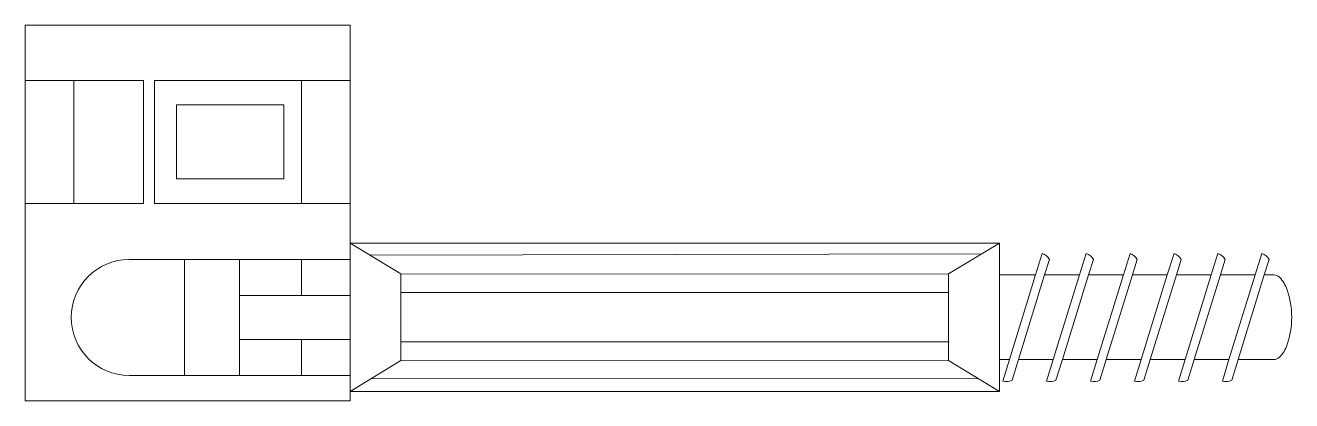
# Model space of a CAD drawing. Header units: centimetres. Extents: x -2268 to 1812, y -1681 to 1458.
# Drawn here: x 1409.062 to 1412.962, y -1398.776 to -1397.619 of the extents above; entities that cross this region are included whole.
import ezdxf

# ---------------------------------------------------------------- set-up
doc = ezdxf.new("R2010")
doc.units = ezdxf.units.CM
for name, color, linetype, lineweight in [('0_Num_Penna__6', 6, 'Continuous', 18), ('A-FURN_Num_Penna__252_Num_Penna__252_Num_Penna__3_Num_Penna__252_Num_Penna__252_Num_Penna__252_Num_Penna__252_Num_Penna__252_Num_Penna__252_Num_Penna__252_Num_Penna__252_Num_Penna__252_Num_Penna__252_Num_Penna__252_Num_Penna__5', 5, 'Continuous', 18), ('A-FURN_Num_Penna__252_Num_Penna__252_Num_Penna__3_Num_Penna__252_Num_Penna__252_Num_Penna__252_Num_Penna__252_Num_Penna__252_Num_Penna__252_Num_Penna__252_Num_Penna__252_Num_Penna__252_Num_Penna__252_Num_Penna__252_Num_Penna__6', 6, 'Continuous', 18), ('PDF16_Geometry_Num_Penna__6_Num_Penna__6_Num_Penna__6_Num_Penna__6_Num_Penna__6_Num_Penna__6_Num_Penna__6_Num_Penna__6_Num_Penna__6_Num_Penna__6_Num_Penna__6_Num_Penna__6_Num_Penna__6_Num_Penna__6', 6, 'Continuous', 18), ('PDF2_Geometry_Num_Penna__7_Num_Penna__7_Num_Penna__7_Num_Penna__7_Num_Penna__7_Num_Penna__7_Num_Penna__7_Num_Penna__6', 6, 'Continuous', 18), ('VITE_Num_Penna__5', 5, 'Continuous', 18), ('VITE_Num_Penna__6', 6, 'Continuous', 18)]:
    doc.layers.add(name, color=color, linetype=linetype, lineweight=lineweight)

msp = doc.modelspace()

# ---------------------------------------------------------------- linework, layer by layer
at = {"layer": '0_Num_Penna__6', "color": 6, "linetype": 'Continuous', "lineweight": 18}
for p, q in [((1409.0621, -1398.7759), (1409.0621, -1397.6185)), ((1410.0621, -1398.7759), (1410.0621, -1397.6185)), ((1412.0621, -1398.29), (1410.0621, -1398.29)), ((1410.0621, -1398.7759), (1409.0621, -1398.7759))]:
    msp.add_line(p, q, dxfattribs=at)
at = {"layer": 'A-FURN_Num_Penna__252_Num_Penna__252_Num_Penna__3_Num_Penna__252_Num_Penna__252_Num_Penna__252_Num_Penna__252_Num_Penna__252_Num_Penna__252_Num_Penna__252_Num_Penna__252_Num_Penna__252_Num_Penna__252_Num_Penna__252_Num_Penna__5', "color": 5, "linetype": 'Continuous', "lineweight": 18}
for p, q in [((1410.219, -1398.3852), (1410.219, -1398.6522)), ((1411.9053, -1398.3852), (1411.9053, -1398.6522)), ((1412.0927, -1398.649), (1412.1734, -1398.3883)), ((1412.2013, -1398.3883), (1412.1207, -1398.649)), ((1412.228, -1398.649), (1412.3087, -1398.3883)), ((1412.3366, -1398.3883), (1412.256, -1398.649)), ((1412.3632, -1398.649), (1412.4439, -1398.3883)), ((1412.4719, -1398.3883), (1412.3913, -1398.649)), ((1412.4985, -1398.649), (1412.5792, -1398.3883)), ((1412.6072, -1398.3883), (1412.5266, -1398.649)), ((1412.6338, -1398.649), (1412.7145, -1398.3883)), ((1412.7425, -1398.3883), (1412.6619, -1398.649)), ((1412.7691, -1398.649), (1412.8498, -1398.3883)), ((1412.8778, -1398.3883), (1412.7971, -1398.649))]:
    msp.add_line(p, q, dxfattribs=at)
at = {"layer": 'A-FURN_Num_Penna__252_Num_Penna__252_Num_Penna__3_Num_Penna__252_Num_Penna__252_Num_Penna__252_Num_Penna__252_Num_Penna__252_Num_Penna__252_Num_Penna__252_Num_Penna__252_Num_Penna__252_Num_Penna__252_Num_Penna__252_Num_Penna__6', "color": 6, "linetype": 'Continuous', "lineweight": 18}
for p, q in [((1412.1734, -1398.3883), (1412.1939, -1398.322)), ((1412.2162, -1398.3404), (1412.2013, -1398.3883)), ((1412.3087, -1398.3883), (1412.3292, -1398.322)), ((1412.3514, -1398.3404), (1412.3366, -1398.3883)), ((1412.4439, -1398.3883), (1412.4645, -1398.322)), ((1412.4867, -1398.3404), (1412.4719, -1398.3883)), ((1412.5792, -1398.3883), (1412.5998, -1398.322)), ((1412.622, -1398.3404), (1412.6072, -1398.3883)), ((1412.7145, -1398.3883), (1412.7351, -1398.322)), ((1412.7573, -1398.3404), (1412.7425, -1398.3883)), ((1412.8498, -1398.3883), (1412.8704, -1398.3219)), ((1412.8926, -1398.3404), (1412.8778, -1398.3883)), ((1412.0721, -1398.7153), (1412.0927, -1398.649)), ((1412.1207, -1398.649), (1412.101, -1398.7126)), ((1412.2074, -1398.7153), (1412.228, -1398.649)), ((1412.256, -1398.649), (1412.2363, -1398.7126)), ((1412.3427, -1398.7153), (1412.3632, -1398.649)), ((1412.3913, -1398.649), (1412.3716, -1398.7126)), ((1412.478, -1398.7153), (1412.4985, -1398.649)), ((1412.5266, -1398.649), (1412.5069, -1398.7126)), ((1412.6133, -1398.7153), (1412.6338, -1398.649)), ((1412.6619, -1398.649), (1412.6422, -1398.7126)), ((1412.7486, -1398.7153), (1412.7691, -1398.649)), ((1412.7971, -1398.649), (1412.7775, -1398.7126))]:
    msp.add_line(p, q, dxfattribs=at)
at = {"layer": 'PDF16_Geometry_Num_Penna__6_Num_Penna__6_Num_Penna__6_Num_Penna__6_Num_Penna__6_Num_Penna__6_Num_Penna__6_Num_Penna__6_Num_Penna__6_Num_Penna__6_Num_Penna__6_Num_Penna__6_Num_Penna__6_Num_Penna__6', "color": 6, "linetype": 'Continuous', "lineweight": 18}
msp.add_line((1412.0621, -1398.29), (1412.0621, -1398.7471), dxfattribs=at)
at = {"layer": 'PDF2_Geometry_Num_Penna__7_Num_Penna__7_Num_Penna__7_Num_Penna__7_Num_Penna__7_Num_Penna__7_Num_Penna__7_Num_Penna__6', "color": 6, "linetype": 'Continuous', "lineweight": 18, "flags": 128}
for points in [[(1412.1939, -1398.322, -0.19894), (1412.2162, -1398.3404)], [(1412.3292, -1398.322, -0.199007), (1412.3514, -1398.3404)], [(1412.4645, -1398.322, -0.198898), (1412.4867, -1398.3404)], [(1412.5998, -1398.322, -0.198954), (1412.622, -1398.3404)], [(1412.7351, -1398.322, -0.19894), (1412.7573, -1398.3404)], [(1412.8704, -1398.3219, -0.199007), (1412.8926, -1398.3404)], [(1412.8778, -1398.3883), (1412.9075, -1398.3883, -0.19953), (1412.9244, -1398.3953, -0.116877), (1412.9484, -1398.4341, -0.162888), (1412.9484, -1398.603, -0.116832), (1412.9244, -1398.642, -0.198418), (1412.9075, -1398.649), (1412.7971, -1398.649)], [(1412.101, -1398.7126, -0.199281), (1412.0721, -1398.7153)], [(1412.2363, -1398.7126, -0.198716), (1412.2074, -1398.7153)], [(1412.3716, -1398.7126, -0.199628), (1412.3427, -1398.7153)], [(1412.5069, -1398.7126, -0.198514), (1412.478, -1398.7153)], [(1412.6422, -1398.7126, -0.199281), (1412.6133, -1398.7153)], [(1412.7775, -1398.7126, -0.198716), (1412.7486, -1398.7153)]]:
    msp.add_lwpolyline(points, format="xyb", dxfattribs=at)
for points in [[(1412.0621, -1398.3883), (1412.1734, -1398.3883)], [(1412.2013, -1398.3883), (1412.3087, -1398.3883)], [(1412.3366, -1398.3883), (1412.4439, -1398.3883)], [(1412.4719, -1398.3883), (1412.5792, -1398.3883)], [(1412.6072, -1398.3883), (1412.7145, -1398.3883)], [(1412.7425, -1398.3883), (1412.8498, -1398.3883)], [(1412.0927, -1398.649), (1412.0621, -1398.649)], [(1412.228, -1398.649), (1412.1207, -1398.649)], [(1412.3632, -1398.649), (1412.256, -1398.649)], [(1412.4985, -1398.649), (1412.3913, -1398.649)], [(1412.6338, -1398.649), (1412.5266, -1398.649)], [(1412.7691, -1398.649), (1412.6619, -1398.649)]]:
    msp.add_lwpolyline(points, dxfattribs=at)
at = {"layer": 'VITE_Num_Penna__5', "color": 5, "linetype": 'Continuous', "lineweight": 18}
for p, q in [((1410.0621, -1397.6185), (1409.0621, -1397.6185)), ((1409.4261, -1397.7885), (1409.0621, -1397.7885)), ((1409.2118, -1397.7885), (1409.2118, -1398.1678)), ((1409.4261, -1398.1678), (1409.4261, -1397.7885)), ((1409.4601, -1398.1678), (1409.4601, -1397.7885)), ((1410.0621, -1397.7885), (1409.4601, -1397.7885)), ((1409.9125, -1397.7885), (1409.9125, -1398.1678)), ((1409.5281, -1397.8642), (1409.5281, -1398.0921)), ((1409.8581, -1397.8642), (1409.5281, -1397.8642)), ((1409.8581, -1397.8642), (1409.8581, -1398.0921)), ((1409.8581, -1398.0921), (1409.5281, -1398.0921)), ((1409.4261, -1398.1678), (1409.0621, -1398.1678)), ((1410.0621, -1398.1678), (1409.4601, -1398.1678)), ((1410.0621, -1398.29), (1410.0621, -1398.7471)), ((1410.219, -1398.3852), (1410.0621, -1398.29)), ((1411.9053, -1398.3852), (1412.0621, -1398.29)), ((1410.0621, -1398.3405), (1409.3819, -1398.3405)), ((1409.5519, -1398.6977), (1409.5519, -1398.3405)), ((1409.5519, -1398.3405), (1409.722, -1398.3405)), ((1409.722, -1398.3405), (1409.722, -1398.6977)), ((1409.9125, -1398.3405), (1409.9125, -1398.4511)), ((1410.1228, -1398.3268), (1412.0075, -1398.3232)), ((1410.219, -1398.3853), (1411.9053, -1398.3852)), ((1412.0621, -1398.3883), (1412.0621, -1398.649)), ((1409.722, -1398.4511), (1410.0621, -1398.4511)), ((1411.9053, -1398.4424), (1410.219, -1398.4424)), ((1409.722, -1398.5871), (1410.0621, -1398.5871)), ((1409.9125, -1398.5871), (1409.9125, -1398.6977)), ((1410.219, -1398.5947), (1411.9075, -1398.5947)), ((1410.219, -1398.6522), (1410.0621, -1398.7471)), ((1410.2179, -1398.6529), (1411.9053, -1398.652)), ((1411.9053, -1398.6522), (1412.0621, -1398.7471)), ((1410.0621, -1398.6977), (1409.3819, -1398.6977)), ((1409.5519, -1398.6977), (1409.722, -1398.6977)), ((1411.9972, -1398.7078), (1410.1257, -1398.7086))]:
    msp.add_line(p, q, dxfattribs=at)
msp.add_arc((1409.3819, -1398.5191), 0.1786, 90, 270, dxfattribs=at)
at = {"layer": 'VITE_Num_Penna__6', "color": 6, "linetype": 'Continuous', "lineweight": 18}
msp.add_line((1410.0621, -1398.7471), (1412.0621, -1398.7471), dxfattribs=at)

doc.saveas('drawing.dxf')
